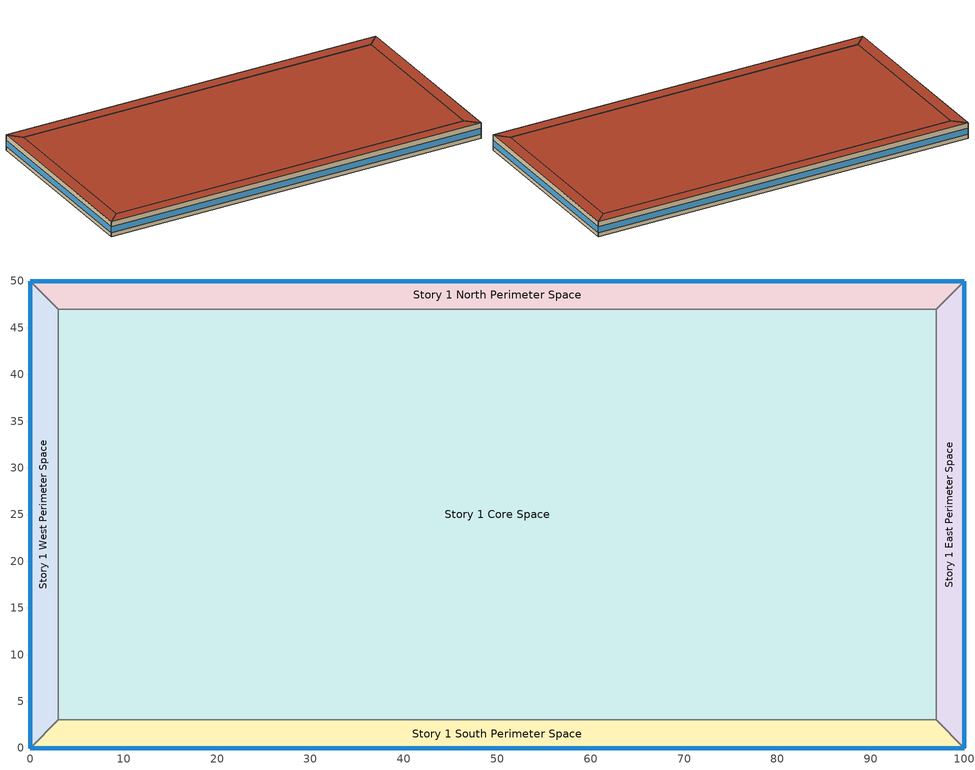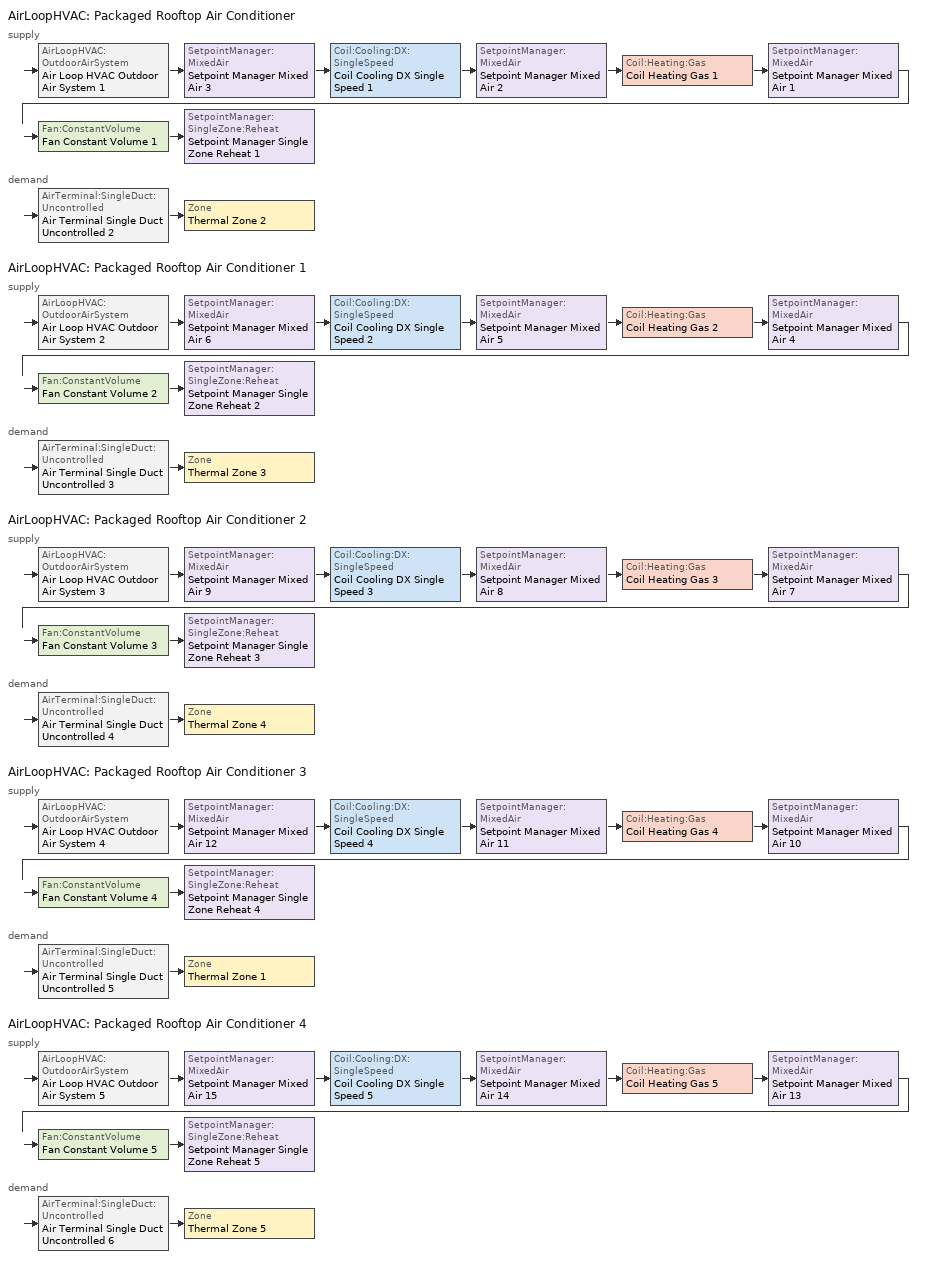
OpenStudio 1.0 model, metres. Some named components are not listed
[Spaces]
Story 1 West Perimeter Space
 floor ground: 0,0 0,50 3,47 3,3 z0
 wall outside: 0,50 0,0 z0:4
 wall to Story 1 North Perimeter Space: 3,47 0,50 z0:4
 wall to Story 1 Core Space: 3,3 3,47 z0:4
 wall to Story 1 South Perimeter Space: 0,0 3,3 z0:4
 window: 0,49.97 0,0.03 z1:2.6
 roof outside: 3,3 3,47 0,50 0,0 z4
Story 1 North Perimeter Space
 floor ground: 0,50 100,50 97,47 3,47 z0
 wall outside: 100,50 0,50 z0:4
 wall to Story 1 East Perimeter Space: 97,47 100,50 z0:4
 wall to Story 1 Core Space: 3,47 97,47 z0:4
 window: 99.97,50 0.03,50 z1:2.6
 roof outside: 3,47 97,47 100,50 0,50 z4
Story 1 East Perimeter Space
 floor ground: 100,50 100,0 97,3 97,47 z0
 wall outside: 100,0 100,50 z0:4
 wall to Story 1 South Perimeter Space: 97,3 100,0 z0:4
 wall to Story 1 Core Space: 97,47 97,3 z0:4
 window: 100,0.03 100,49.97 z1:2.6
 roof outside: 97,47 97,3 100,0 100,50 z4
Story 1 South Perimeter Space
 floor ground: 100,0 0,0 3,3 97,3 z0
 wall outside: 0,0 100,0 z0:4
 wall to Story 1 Core Space: 97,3 3,3 z0:4
 window: 0.03,0 99.97,0 z1:2.6
 roof outside: 97,3 3,3 0,0 100,0 z4
Story 1 Core Space
 floor ground: 3,3 3,47 97,47 97,3 z0
 roof outside: 97,3 97,47 3,47 3,3 z4
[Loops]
AirLoopHVAC 'Packaged Rooftop Air Conditioner'
 supply: AirLoopHVAC:OutdoorAirSystem 'Air Loop HVAC Outdoor Air System 1' > SetpointManager:MixedAir 'Setpoint Manager Mixed Air 3' > Coil:Cooling:DX:SingleSpeed 'Coil Cooling DX Single Speed 1' > SetpointManager:MixedAir 'Setpoint Manager Mixed Air 2' > Coil:Heating:Gas 'Coil Heating Gas 1' > SetpointManager:MixedAir 'Setpoint Manager Mixed Air 1' > Fan:ConstantVolume 'Fan Constant Volume 1' > SetpointManager:SingleZone:Reheat 'Setpoint Manager Single Zone Reheat 1'
 demand: AirTerminal:SingleDuct:Uncontrolled 'Air Terminal Single Duct Uncontrolled 2' > Zone 'Thermal Zone 2'
AirLoopHVAC 'Packaged Rooftop Air Conditioner 1'
 supply: AirLoopHVAC:OutdoorAirSystem 'Air Loop HVAC Outdoor Air System 2' > SetpointManager:MixedAir 'Setpoint Manager Mixed Air 6' > Coil:Cooling:DX:SingleSpeed 'Coil Cooling DX Single Speed 2' > SetpointManager:MixedAir 'Setpoint Manager Mixed Air 5' > Coil:Heating:Gas 'Coil Heating Gas 2' > SetpointManager:MixedAir 'Setpoint Manager Mixed Air 4' > Fan:ConstantVolume 'Fan Constant Volume 2' > SetpointManager:SingleZone:Reheat 'Setpoint Manager Single Zone Reheat 2'
 demand: AirTerminal:SingleDuct:Uncontrolled 'Air Terminal Single Duct Uncontrolled 3' > Zone 'Thermal Zone 3'
AirLoopHVAC 'Packaged Rooftop Air Conditioner 2'
 supply: AirLoopHVAC:OutdoorAirSystem 'Air Loop HVAC Outdoor Air System 3' > SetpointManager:MixedAir 'Setpoint Manager Mixed Air 9' > Coil:Cooling:DX:SingleSpeed 'Coil Cooling DX Single Speed 3' > SetpointManager:MixedAir 'Setpoint Manager Mixed Air 8' > Coil:Heating:Gas 'Coil Heating Gas 3' > SetpointManager:MixedAir 'Setpoint Manager Mixed Air 7' > Fan:ConstantVolume 'Fan Constant Volume 3' > SetpointManager:SingleZone:Reheat 'Setpoint Manager Single Zone Reheat 3'
 demand: AirTerminal:SingleDuct:Uncontrolled 'Air Terminal Single Duct Uncontrolled 4' > Zone 'Thermal Zone 4'
AirLoopHVAC 'Packaged Rooftop Air Conditioner 3'
 supply: AirLoopHVAC:OutdoorAirSystem 'Air Loop HVAC Outdoor Air System 4' > SetpointManager:MixedAir 'Setpoint Manager Mixed Air 12' > Coil:Cooling:DX:SingleSpeed 'Coil Cooling DX Single Speed 4' > SetpointManager:MixedAir 'Setpoint Manager Mixed Air 11' > Coil:Heating:Gas 'Coil Heating Gas 4' > SetpointManager:MixedAir 'Setpoint Manager Mixed Air 10' > Fan:ConstantVolume 'Fan Constant Volume 4' > SetpointManager:SingleZone:Reheat 'Setpoint Manager Single Zone Reheat 4'
 demand: AirTerminal:SingleDuct:Uncontrolled 'Air Terminal Single Duct Uncontrolled 5' > Zone 'Thermal Zone 1'
AirLoopHVAC 'Packaged Rooftop Air Conditioner 4'
 supply: AirLoopHVAC:OutdoorAirSystem 'Air Loop HVAC Outdoor Air System 5' > SetpointManager:MixedAir 'Setpoint Manager Mixed Air 15' > Coil:Cooling:DX:SingleSpeed 'Coil Cooling DX Single Speed 5' > SetpointManager:MixedAir 'Setpoint Manager Mixed Air 14' > Coil:Heating:Gas 'Coil Heating Gas 5' > SetpointManager:MixedAir 'Setpoint Manager Mixed Air 13' > Fan:ConstantVolume 'Fan Constant Volume 5' > SetpointManager:SingleZone:Reheat 'Setpoint Manager Single Zone Reheat 5'
 demand: AirTerminal:SingleDuct:Uncontrolled 'Air Terminal Single Duct Uncontrolled 6' > Zone 'Thermal Zone 5'
[Building]
OS:Building 1: Space Type=Baseline Model Space Type; Default Construction Set=ASHRAE_189.1-2009_ClimateZone 4-5 (mdoff)_ConstSet
[SizingPeriod:DesignDay] Barometric Pressure {Pa}=98934; Sky Clearness=0; Rain Indicator=0; Snow Indicator=0; Day of Month=21; Daylight Saving Time Indicator=0; Dry-Bulb Temperature Range Modifier Type=DefaultMultipliers
Name | Maximum Dry-Bulb Temperature {C} | Daily Dry-Bulb Temperature Range {deltaC} | Humidity Indicating Conditions at Maximum Dry-Bulb {BasedOnField A3} | Wind Speed {m/s} | Wind Direction {deg} | Month | Day Type | Humidity Indicating Type | Solar Model Indicator | ASHRAE Taub | ASHRAE Taud
Chicago Ohare Intl Ap Ann Clg .4% Condns DP=>MDB | 28.9 | 10.5 | 23.8 | 5.2 | 230 | 7 | SummerDesignDay | Dewpoint | ASHRAETau | 0.455 | 2.05
Chicago Ohare Intl Ap Ann Clg .4% Condns DB=>MWB | 33.3 | 10.5 | 23.7 | 5.2 | 230 | 7 | SummerDesignDay | Wetbulb | ASHRAETau | 0.455 | 2.05
Chicago Ohare Intl Ap Ann Htg Wind 99.6% Condns WS=>MCDB | -3.5 | 0 | -3.5 | 12.4 | 270 | 1 | WinterDesignDay | Wetbulb | ASHRAEClearSky
Chicago Ohare Intl Ap Ann Clg .4% Condns Enth=>MDB | 31.4 | 10.5 | 79200 | 5.2 | 230 | 7 | SummerDesignDay | Enthalpy | ASHRAETau | 0.455 | 2.05
Chicago Ohare Intl Ap Ann Htg 99.6% Condns DB | -20 | 0 | -20 | 4.9 | 270 | 1 | WinterDesignDay | Wetbulb | ASHRAEClearSky
Chicago Ohare Intl Ap Ann Hum_n 99.6% Condns DP=>MCDB | -19.2 | 0 | -25.7 | 4.9 | 270 | 1 | WinterDesignDay | Dewpoint | ASHRAEClearSky
Chicago Ohare Intl Ap Ann Clg .4% Condns WB=>MDB | 31.2 | 10.5 | 25.5 | 5.2 | 230 | 7 | SummerDesignDay | Wetbulb | ASHRAETau | 0.455 | 2.05
[Material]
Name | Roughness | Thickness | Conductivity | Density | Specific Heat | Thermal Absorptance | Solar Absorptance | Visible Absorptance
000_F08 Metal surface | Smooth | 0.0008 | 45.28 | 7824 | 500
000_F16 Acoustic tile | MediumSmooth | 0.0191 | 0.06 | 368 | 590
000_G01a 19mm gypsum board | MediumSmooth | 0.019 | 0.16 | 800 | 1090
000_G05 25mm wood | MediumSmooth | 0.0254 | 0.15 | 608 | 1630
000_I01 25mm insulation board | MediumRough | 0.0254 | 0.03 | 43 | 1210
000_M11 100mm lightweight concrete | MediumRough | 0.1016 | 0.53 | 1280 | 840
1/2IN Gypsum | Smooth | 0.0127 | 0.16 | 784.9 | 830 | 0.9 | 0.92 | 0.92
MAT-CC05 4 HW CONCRETE | Rough | 0.1016 | 1.311 | 2240 | 836.8 | 0.9 | 0.7 | 0.7
Metal Decking | MediumSmooth | 0.0015 | 45.006 | 7680 | 418.4 | 0.9 | 0.7 | 0.3
Roof Insulation [21] | MediumRough | 0.2105 | 0.049 | 265 | 836.8 | 0.9 | 0.7 | 0.7
Roof Membrane | VeryRough | 0.0095 | 0.16 | 1121.29 | 1460 | 0.9 | 0.7 | 0.7
Wall Insulation [39] | MediumRough | 0.1184 | 0.045 | 265 | 836.8 | 0.9 | 0.7 | 0.7
[Material:AirGap]
Name | Thermal Resistance
000_F04 Wall air space resistance | 0.15
000_F05 Ceiling air space resistance | 0.18
[Material:NoMass] Thermal Absorptance=0.9; Solar Absorptance=0.7
Name | Roughness | Thermal Resistance | Visible Absorptance
CP02 CARPET PAD | VeryRough | 0.2165 | 0.8
MAT-SHEATH | Rough | 0.3626 | 0.7
[WindowMaterial:Gas]
000_Air 13mm: Gas Type=Air; Thickness=0.0127
[WindowMaterial:Glazing] Optical Data Type=SpectralAverage; Thickness=0.003; Infrared Transmittance at Normal Incidence=0
Name | Solar Transmittance at Normal Incidence | Front Side Solar Reflectance at Normal Incidence | Back Side Solar Reflectance at Normal Incidence | Visible Transmittance at Normal Incidence | Front Side Visible Reflectance at Normal Incidence | Back Side Visible Reflectance at Normal Incidence | Front Side Infrared Hemispherical Emissivity | Back Side Infrared Hemispherical Emissivity | Conductivity | Dirt Correction Factor for Solar and Visible Transmittance | Solar Diffusing
000_Clear 3mm | 0.837 | 0.075 | 0.075 | 0.898 | 0.081 | 0.081 | 0.84 | 0.84 | 0.9
Theoretical Glass [207] | 0.3311 | 0.6189 | 0.6189 | 0.44 | 0.51 | 0.51 | 0.9 | 0.9 | 0.0133 | 1 | No
[Construction]
000_ExtSlabCarpet_4in_ClimateZone 1-8: MAT-CC05 4 HW CONCRETE, CP02 CARPET PAD
000_Exterior Door: 000_F08 Metal surface, 000_I01 25mm insulation board
000_Exterior Window: 000_Clear 3mm, 000_Air 13mm, 000_Clear 3mm
000_Interior Ceiling: 000_M11 100mm lightweight concrete, 000_F05 Ceiling air space resistance, 000_F16 Acoustic tile
000_Interior Door; 000_Interior Partition: 000_G05 25mm wood
000_Interior Floor: 000_F16 Acoustic tile, 000_F05 Ceiling air space resistance, 000_M11 100mm lightweight concrete
000_Interior Wall: 000_G01a 19mm gypsum board, 000_F04 Wall air space resistance, 000_G01a 19mm gypsum board
000_Interior Window: 000_Clear 3mm
ASHRAE_189.1-2009_ExtRoof_IEAD_ClimateZone 2-5: Roof Membrane, Roof Insulation [21], Metal Decking
ASHRAE_189.1-2009_ExtWall_SteelFrame_ClimateZone 4-8: MAT-SHEATH, Wall Insulation [39], 1/2IN Gypsum
ASHRAE_189.1-2009_ExtWindow_ClimateZone 4-5: Theoretical Glass [207]
[DefaultConstructionSet]
ASHRAE_189.1-2009_ClimateZone 4-5 (mdoff)_ConstSet: Default Exterior Surface Constructions=ASHRAE_189.1-2009_ClimateZone 4-5 (mdoff)_Exterior_DefSurfCons; Default Interior Surface Constructions=000_Interior_DefSurfCons; Default Ground Contact Surface Constructions=000_Ground_DefSurfCons; Default Exterior SubSurface Constructions=ASHRAE_189.1-2009_ClimateZone 4-5 (mdoff)_Exterior_DefSubCons; Default Interior SubSurface Constructions=000_Interior_DefSubCons; Interior Partition Construction=000_Interior Partition
[DefaultSubSurfaceConstructions] Glass Door Construction=000_Exterior Window; Skylight Construction=000_Exterior Window; Tubular Daylight Dome Construction=000_Interior Window; Tubular Daylight Diffuser Construction=000_Interior Window
Name | Fixed Window Construction | Operable Window Construction | Door Construction
000_Interior_DefSubCons | 000_Interior Window | 000_Interior Window | 000_Interior Door
ASHRAE_189.1-2009_ClimateZone 4-5 (mdoff)_Exterior_DefSubCons | ASHRAE_189.1-2009_ExtWindow_ClimateZone 4-5 | ASHRAE_189.1-2009_ExtWindow_ClimateZone 4-5 | 000_Exterior Door
[DefaultSurfaceConstructions]
Name | Floor Construction | Wall Construction | Roof Ceiling Construction
000_Ground_DefSurfCons | 000_ExtSlabCarpet_4in_ClimateZone 1-8 | 000_ExtSlabCarpet_4in_ClimateZone 1-8 | 000_ExtSlabCarpet_4in_ClimateZone 1-8
000_Interior_DefSurfCons | 000_Interior Floor | 000_Interior Wall | 000_Interior Ceiling
ASHRAE_189.1-2009_ClimateZone 4-5 (mdoff)_Exterior_DefSurfCons | 000_ExtSlabCarpet_4in_ClimateZone 1-8 | ASHRAE_189.1-2009_ExtWall_SteelFrame_ClimateZone 4-8 | ASHRAE_189.1-2009_ExtRoof_IEAD_ClimateZone 2-5
[BuildingStory]
Story 1: Nominal Z Coordinate {m}=0; Nominal Floor to Floor Height {m}=4
[Space] Building Story=Story 1
Name | Thermal Zone
Story 1 West Perimeter Space | Thermal Zone 2
Story 1 North Perimeter Space | Thermal Zone 4
Story 1 East Perimeter Space | Thermal Zone 3
Story 1 South Perimeter Space | Thermal Zone 5
Story 1 Core Space | Thermal Zone 1
[ThermalZone] Thermostat=Thermostat Setpoint Dual Setpoint 1; Use Ideal Air Loads=No
Thermal Zone 1; Thermal Zone 2; Thermal Zone 3; Thermal Zone 4; Thermal Zone 5
[Sizing:Zone] Zone Cooling Design Supply Air Temperature {C}=14; Zone Heating Design Supply Air Temperature {C}=40; Zone Cooling Design Supply Air Humidity Ratio {kg-H2O/kg-air}=0.0085; Zone Heating Design Supply Air Humidity Ratio {kg-H2O/kg-air}=0.008; Cooling Design Air Flow Method=DesignDay; Heating Design Air Flow Method=DesignDay
Thermal Zone 1; Thermal Zone 2; Thermal Zone 3; Thermal Zone 4; Thermal Zone 5
[Zone equipment]
Thermal Zone 1: Air Terminal Single Duct Uncontrolled 5
Thermal Zone 2: Air Terminal Single Duct Uncontrolled 2
Thermal Zone 3: Air Terminal Single Duct Uncontrolled 3
Thermal Zone 4: Air Terminal Single Duct Uncontrolled 4
Thermal Zone 5: Air Terminal Single Duct Uncontrolled 6
[AirLoopHVAC] Design Supply Air Flow Rate {m3/s}=AutoSize
Packaged Rooftop Air Conditioner; Packaged Rooftop Air Conditioner 1; Packaged Rooftop Air Conditioner 2; Packaged Rooftop Air Conditioner 3; Packaged Rooftop Air Conditioner 4
[AvailabilityManager:Scheduled] Schedule=Always On Discrete
Availability Manager Scheduled 1; Availability Manager Scheduled 2; Availability Manager Scheduled 3; Availability Manager Scheduled 4; Availability Manager Scheduled 5
[Sizing:System] Type of Load to Size On=Sensible; Design Outdoor Air Flow Rate {m3/s}=Autosize; Minimum System Air Flow Ratio=1; Preheat Design Temperature {C}=7; Preheat Design Humidity Ratio {kg-H2O/kg-Air}=0.008; Precool Design Temperature {C}=12.8; Precool Design Humidity Ratio {kg-H2O/kg-Air}=0.008; Central Cooling Design Supply Air Temperature {C}=12.8; Central Heating Design Supply Air Temperature {C}=40; Sizing Option=NonCoincident; 100% Outdoor Air in Cooling=Yes; 100% Outdoor Air in Heating=Yes; Central Cooling Design Supply Air Humidity Ratio {kg-H2O/kg-Air}=0.0085; Central Heating Design Supply Air Humidity Ratio {kg-H2O/kg-Air}=0.008; Cooling Design Air Flow Method=DesignDay; Cooling Design Air Flow Rate {m3/s}=0; Heating Design Air Flow Method=DesignDay; Heating Design Air Flow Rate {m3/s}=0; System Outdoor Air Method=ZoneSum
Packaged Rooftop Air Conditioner; Packaged Rooftop Air Conditioner 1; Packaged Rooftop Air Conditioner 2; Packaged Rooftop Air Conditioner 3; Packaged Rooftop Air Conditioner 4
[Fan:ConstantVolume] Availability Schedule=Always On Discrete; Pressure Rise {Pa}=500; Maximum Flow Rate {m3/s}=AutoSize
Fan Constant Volume 1; Fan Constant Volume 2; Fan Constant Volume 3; Fan Constant Volume 4; Fan Constant Volume 5
[Coil:Heating:Gas] Availability Schedule=Always On Discrete; Gas Burner Efficiency=0.8; Nominal Capacity {W}=AutoSize; Parasitic Electric Load {W}=0; Parasitic Gas Load {W}=0
Coil Heating Gas 1; Coil Heating Gas 2; Coil Heating Gas 3; Coil Heating Gas 4; Coil Heating Gas 5
[Coil:Cooling:DX:SingleSpeed] Availability Schedule=Always On Discrete; Rated Total Cooling Capacity {W}=autosize; Rated Sensible Heat Ratio=autosize; Rated COP {W/W}=3; Rated Air Flow Rate {m3/s}=autosize; Rated Evaporator Fan Power Per Volume Flow Rate {W/(m3/s)}=773.3; Condenser Type=AirCooled; Evaporative Condenser Effectiveness=0; Evaporative Condenser Air Flow Rate {m3/s}=Autosize; Evaporative Condenser Pump Rated Power Consumption {W}=Autosize; Crankcase Heater Capacity {W}=0; Maximum Outdoor Dry-Bulb Temperature for Crankcase Heater Operation {C}=0; Basin Heater Capacity {W/K}=0; Basin Heater Setpoint Temperature {C}=10
Name | Total Cooling Capacity Function of Temperature Curve | Total Cooling Capacity Function of Flow Fraction Curve | Energy Input Ratio Function of Temperature Curve | Energy Input Ratio Function of Flow Fraction Curve | Part Load Fraction Correlation Curve
Coil Cooling DX Single Speed 1 | Curve Biquadratic 1 | Curve Quadratic 1 | Curve Biquadratic 2 | Curve Quadratic 2 | Curve Quadratic 3
Coil Cooling DX Single Speed 2 | Curve Biquadratic 3 | Curve Quadratic 4 | Curve Biquadratic 4 | Curve Quadratic 5 | Curve Quadratic 6
Coil Cooling DX Single Speed 3 | Curve Biquadratic 5 | Curve Quadratic 7 | Curve Biquadratic 6 | Curve Quadratic 8 | Curve Quadratic 9
Coil Cooling DX Single Speed 4 | Curve Biquadratic 7 | Curve Quadratic 10 | Curve Biquadratic 8 | Curve Quadratic 11 | Curve Quadratic 12
Coil Cooling DX Single Speed 5 | Curve Biquadratic 9 | Curve Quadratic 13 | Curve Biquadratic 10 | Curve Quadratic 14 | Curve Quadratic 15
[SetpointManager:SingleZone:Reheat] Minimum Supply Air Temperature {C}=-99; Maximum Supply Air Temperature {C}=99
Name | Control Zone
Setpoint Manager Single Zone Reheat 1 | Thermal Zone 2
Setpoint Manager Single Zone Reheat 2 | Thermal Zone 3
Setpoint Manager Single Zone Reheat 3 | Thermal Zone 4
Setpoint Manager Single Zone Reheat 4 | Thermal Zone 1
Setpoint Manager Single Zone Reheat 5 | Thermal Zone 5
[Controller:OutdoorAir] Minimum Outdoor Air Flow Rate {m3/s}=Autosize; Maximum Outdoor Air Flow Rate {m3/s}=Autosize; Economizer Control Type=NoEconomizer; Economizer Control Action Type=ModulateFlow; Economizer Maximum Limit Dry-Bulb Temperature {C}=28; Economizer Maximum Limit Enthalpy {J/kg}=64000; Economizer Minimum Limit Dry-Bulb Temperature {C}=-100; Lockout Type=NoLockout; Minimum Limit Type=FixedMinimum; High Humidity Control=No; Heat Recovery Bypass Control Type=BypassWhenOAFlowGreaterThanMinimum
Name | Controller Mechanical Ventilation
Controller Outdoor Air 1 | Controller Mechanical Ventilation 1
Controller Outdoor Air 2 | Controller Mechanical Ventilation 2
Controller Outdoor Air 3 | Controller Mechanical Ventilation 3
Controller Outdoor Air 4 | Controller Mechanical Ventilation 4
Controller Outdoor Air 5 | Controller Mechanical Ventilation 5
[Controller:MechanicalVentilation] Availability Schedule=Always On Discrete; System Outdoor Air Method=ZoneSum
Controller Mechanical Ventilation 1; Controller Mechanical Ventilation 2; Controller Mechanical Ventilation 3; Controller Mechanical Ventilation 4; Controller Mechanical Ventilation 5
[AirLoopHVAC:OutdoorAirSystem]
Name | Controller
Air Loop HVAC Outdoor Air System 1 | Controller Outdoor Air 1
Air Loop HVAC Outdoor Air System 2 | Controller Outdoor Air 2
Air Loop HVAC Outdoor Air System 3 | Controller Outdoor Air 3
Air Loop HVAC Outdoor Air System 4 | Controller Outdoor Air 4
Air Loop HVAC Outdoor Air System 5 | Controller Outdoor Air 5
[AirTerminal:SingleDuct:Uncontrolled] Availability Schedule=Always On Discrete; Maximum Air Flow Rate {m3/s}=AutoSize
Air Terminal Single Duct Uncontrolled 2; Air Terminal Single Duct Uncontrolled 3; Air Terminal Single Duct Uncontrolled 4; Air Terminal Single Duct Uncontrolled 5; Air Terminal Single Duct Uncontrolled 6
[HeatExchanger:AirToAir:SensibleAndLatent] Availability Schedule=Always On Discrete; Nominal Supply Air Flow Rate {m3/s}=autosize; Sensible Effectiveness at 100% Heating Air Flow=0.76; Latent Effectiveness at 100% Heating Air Flow=0.68; Sensible Effectiveness at 75% Heating Air Flow=0.81; Latent Effectiveness at 75% Heating Air Flow=0.73; Sensible Effectiveness at 100% Cooling Air Flow=0.76; Latent Effectiveness at 100% Cooling Air Flow=0.68; Sensible Effectiveness at 75% Cooling Air Flow=0.81; Latent Effectiveness at 75% Cooling Air Flow=0.73; Nominal Electric Power {W}=0; Supply Air Outlet Temperature Control=Yes; Heat Exchanger Type=Plate; Frost Control Type=None; Threshold Temperature {C}=1.7; Economizer Lockout=Yes
Heat Exchanger Air To Air Sensible And Latent 1; Heat Exchanger Air To Air Sensible And Latent 2; Heat Exchanger Air To Air Sensible And Latent 3; Heat Exchanger Air To Air Sensible And Latent 4; Heat Exchanger Air To Air Sensible And Latent 5
[ThermostatSetpoint:DualSetpoint]
Thermostat Setpoint Dual Setpoint 1: Heating Setpoint Temperature Schedule=Heating Sch; Cooling Setpoint Temperature Schedule=Cooling Sch
[SpaceType]
Baseline Model Space Type: Default Schedule Set=Baseline Model Schedule Set; Design Specification Outdoor Air Object=Baseline Model OA
[DefaultScheduleSet]
Baseline Model Schedule Set: Number of People Schedule=Baseline Model People Lights and Equipment Schedule; People Activity Level Schedule=Baseline Model People Activity Schedule; Lighting Schedule=Baseline Model People Lights and Equipment Schedule; Electric Equipment Schedule=Baseline Model People Lights and Equipment Schedule; Infiltration Schedule=Baseline Model Infiltration Schedule
[DesignSpecification:OutdoorAir]
Baseline Model OA: Outdoor Air Method=Sum; Outdoor Air Flow per Person {m3/s-person}=0.00943895
[SpaceInfiltration:DesignFlowRate]
Baseline Model Infiltration: Space or SpaceType=Baseline Model Space Type; Design Flow Rate Calculation Method=Flow/ExteriorArea; Flow per Exterior Surface Area {m3/s-m2}=0.0003048
[People:Definition]
Baseline Model People Definition: Number of People Calculation Method=People/Area; People per Space Floor Area {person/m2}=0.0538196; Fraction Radiant=0.3
[People]
Baseline Model People: People Definition=Baseline Model People Definition; Space or SpaceType=Baseline Model Space Type
[Lights:Definition]
Baseline Model Lights Definition: Design Level Calculation Method=Watts/Area; Watts per Space Floor Area {W/m2}=10.7639
[Lights]
Baseline Model Lights: Lights Definition=Baseline Model Lights Definition; Space or SpaceType=Baseline Model Space Type
[ElectricEquipment:Definition]
Baseline Model Electric Equipment Definition: Design Level Calculation Method=Watts/Area; Watts per Space Floor Area {W/m2}=10.7639
[ElectricEquipment]
Baseline Model Electric Equipment: Electric Equipment Definition=Baseline Model Electric Equipment Definition; Space or SpaceType=Baseline Model Space Type
[Schedule:Constant]
Always On Discrete: Value=1
[Curve:Biquadratic] Minimum Value of x {BasedOnField A2}=17; Maximum Value of x {BasedOnField A2}=22; Minimum Value of y {BasedOnField A3}=13; Maximum Value of y {BasedOnField A3}=46
Name | Coefficient1 Constant | Coefficient2 x | Coefficient3 x**2 | Coefficient4 y | Coefficient5 y**2 | Coefficient6 x*y
Curve Biquadratic 1; Curve Biquadratic 3; Curve Biquadratic 5; Curve Biquadratic 7; Curve Biquadratic 9 | 0.42415 | 0.04426 | -0.00042 | 0.00333 | -8e-05 | -0.00021
Curve Biquadratic 2; Curve Biquadratic 4; Curve Biquadratic 6; Curve Biquadratic 8; Curve Biquadratic 10 | 1.23649 | -0.02431 | 0.00057 | -0.01434 | 0.00063 | -0.00038
[Curve:Quadratic]
Name | Coefficient1 Constant | Coefficient2 x | Coefficient3 x**2 | Minimum Value of x {BasedOnField A2} | Maximum Value of x {BasedOnField A2}
Curve Quadratic 1; Curve Quadratic 4; Curve Quadratic 7; Curve Quadratic 10; Curve Quadratic 13 | 0.77136 | 0.34053 | -0.11088 | 0.75918 | 1.13877
Curve Quadratic 2; Curve Quadratic 5; Curve Quadratic 8; Curve Quadratic 11; Curve Quadratic 14 | 1.2055 | -0.32953 | 0.12308 | 0.75918 | 1.13877
Curve Quadratic 3; Curve Quadratic 6; Curve Quadratic 9; Curve Quadratic 12; Curve Quadratic 15 | 0.771 | 0.229 | 0 | 0 | 1
[Schedule:Ruleset]
Name | Default Day Schedule | Summer Design Day Schedule | Winter Design Day Schedule
Cooling Sch | Cooling Sch Default
Heating Sch | Heating Sch Default
Baseline Model Infiltration Schedule | Baseline Model Infiltration Schedule Schedule All Days | Baseline Model Infiltration Schedule Summer Design Day | Baseline Model Infiltration Schedule Winter Design Day
Baseline Model People Lights and Equipment Schedule | Baseline Model People Lights and Equipment Schedule Schedule Week Day | Baseline Model People Lights and Equipment Schedule Summer Design Day | Baseline Model People Lights and Equipment Schedule Winter Design Day
Baseline Model People Activity Schedule | Baseline Model People Activity Schedule Default
[Schedule:Day]
Cooling Sch Default: 24, 0, 28
Heating Sch Default: 24, 0, 24
Baseline Model Infiltration Schedule Schedule All Days: 6, 0, 1, 22, 0, 0.25, 24, 0, 1
Baseline Model Infiltration Schedule Winter Design Day; Baseline Model Infiltration Schedule Summer Design Day; Baseline Model People Lights and Equipment Schedule Summer Design Day: 24, 0, 1
Baseline Model People Lights and Equipment Schedule Schedule Week Day: 6, 0, 0, 7, 0, 0.1, 8, 0, 0.2, 12, 0, 0.95, 13, 0, 0.5, 17, 0, 0.95, 18, 0, 0.7, 20, 0, 0.4, 22, 0, 0.1, 24, 0, 0.05
Baseline Model People Lights and Equipment Schedule Winter Design Day; Baseline Model People Lights and Equipment Schedule Schedule Sunday: 24, 0, 0
Baseline Model People Lights and Equipment Schedule Saturday: 6, 0, 0, 8, 0, 0.1, 14, 0, 0.5, 17, 0, 0.1, 24, 0, 0
Baseline Model People Activity Schedule Default: 24, 0, 120
[Schedule:Rule] Schedule Ruleset=Baseline Model People Lights and Equipment Schedule
Name | Rule Order | Day Schedule | Apply Saturday | Apply Sunday
Baseline Model People Lights and Equipment Schedule Saturday Rule | 1 | Baseline Model People Lights and Equipment Schedule Saturday | Yes
Baseline Model People Lights and Equipment Schedule Sunday Rule | 0 | Baseline Model People Lights and Equipment Schedule Schedule Sunday |  | Yes
